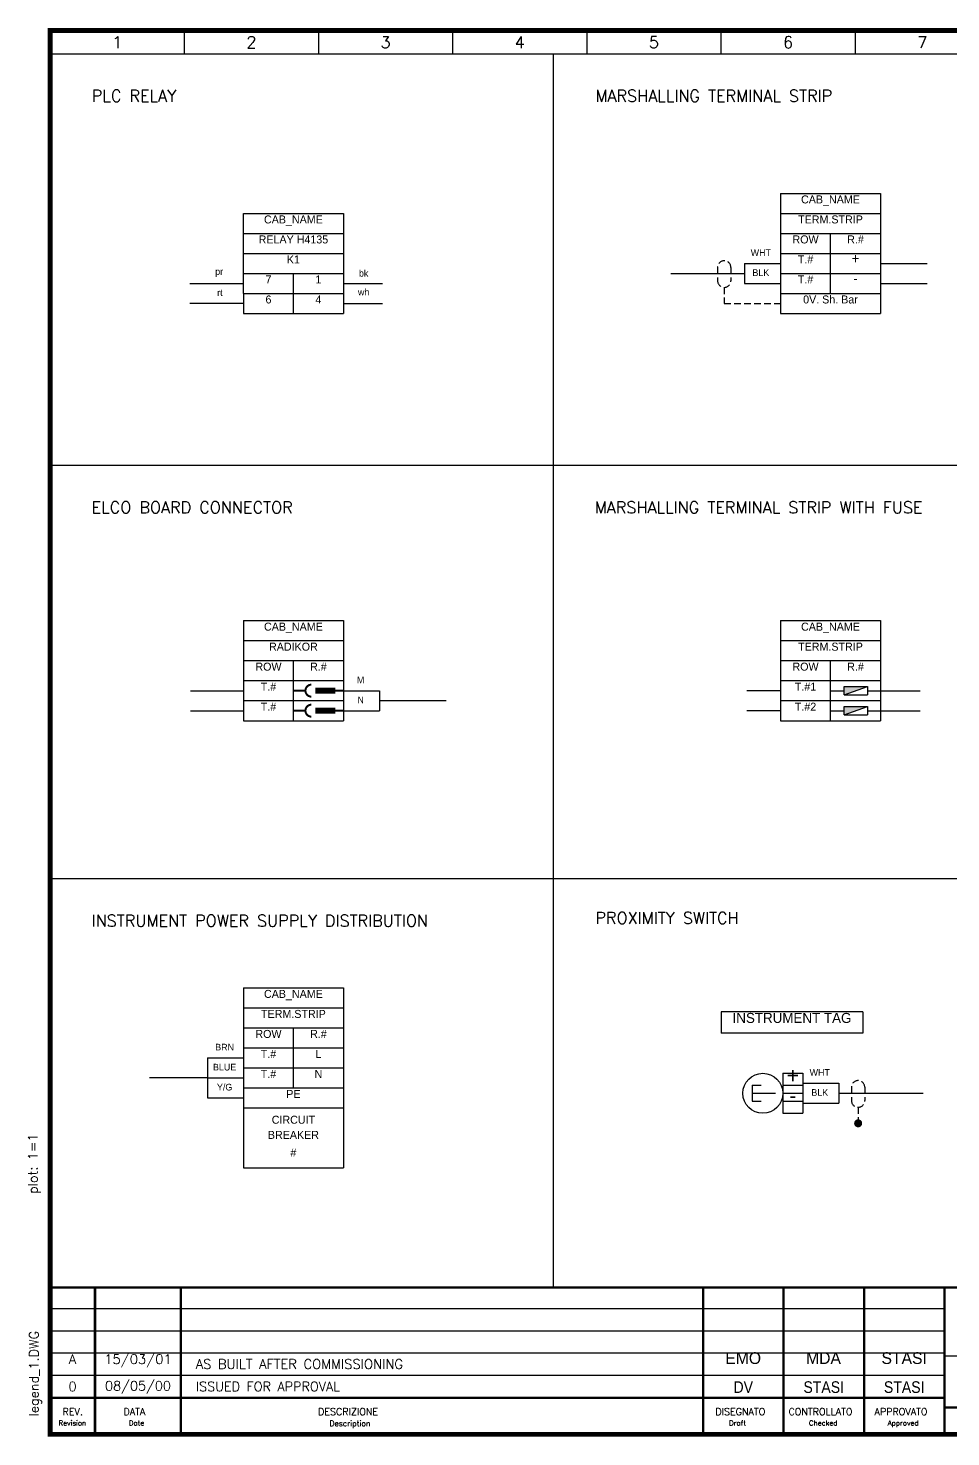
# Model space of a CAD drawing. Extents: x -4 to 378, y 0 to 264.
# Drawn here: x -4.1 to 168.9, y -0.4 to 263.6 of the extents above; entities that cross this region are included whole.
import ezdxf
from ezdxf.enums import TextEntityAlignment as Align

# ---------------------------------------------------------------- set-up
doc = ezdxf.new("R2010")
doc.units = 0
doc.header["$LTSCALE"] = 5
doc.header["$MEASUREMENT"] = 0
doc.linetypes.add('CONTINUA', pattern=[0])
doc.linetypes.add('HIDDEN', pattern=[0.375, 0.25, -0.125])
doc.layers.get('0').update_dxf_attribs({"linetype": 'CONTINUA'})
doc.layers.add('02', color=7, linetype='CONTINUA')
doc.styles.add('DESCRIZ', font='SIMPLEX')
doc.styles.add('FOXS', font='FOXS')
doc.styles.add('ROMANS', font='ROMANS.shx')
doc.styles.add('SIMPLEX', font='simplex.shx')

# ---------------------------------------------------------------- blocks, each defined once
blk = doc.blocks.new('CART_OR')
for p, q in [((0, 23.58), (167.69, 23.58)), ((0, 19.43), (167.69, 19.43)), ((0, 15.29), (167.69, 15.29)), ((0, 11.14), (167.69, 11.14))]:
    blk.add_line(p, q)
at = {"color": 7}
blk.add_line((289.32, 14.68), (167.69, 14.68), dxfattribs=at)
at = {"const_width": 0.879}
blk.add_lwpolyline([(0, 263.13), (377.41, 263.13), (377.41, 0), (0, 0)], close=True, dxfattribs=at)
at = {"const_width": 0.439}
blk.add_lwpolyline([(0, 6.85), (167.69, 6.85)], dxfattribs=at)
at = {"layer": '02', "const_width": 0.439}
for points in [[(0, 27.54), (377.41, 27.54)], [(8.41, 27.54), (8.41, 0)], [(24.53, 27.54), (24.53, 0)], [(122.45, 27.54), (122.45, 0)], [(137.5, 27.54), (137.5, 0)], [(152.63, 27.54), (152.63, 0)], [(167.69, 27.54), (167.69, 0)], [(167.69, 5.08), (377.41, 5.08)]]:
    blk.add_lwpolyline(points, dxfattribs=at)
at = {"style": 'DESCRIZ'}
blk.add_attdef('PLOT_PAREMETERS', text='', height=1.76, rotation=90, dxfattribs=at).set_placement((-2.95, 50.73), align=Align.MIDDLE)
for tag, height, p in [('REV4', 1.76, (4.2, 25.57)), ('XX/XX/94', 1.76, (16.47, 25.57)), ('REV3', 1.76, (4.2, 21.43)), ('XX/XX/94', 1.76, (16.47, 21.43)), ('SCALE', 1.76, (339.86, 20.71)), ('FOGLIO', 1.76, (362.89, 20.76)), ('XX/XX/94', 1.76, (16.47, 17.28)), ('REV2', 1.76, (4.2, 17.28)), ('REV1', 1.76, (4.2, 13.14)), ('XX/XX/94', 1.76, (16.47, 13.14)), ('HEADER_LINE_3', 2.19, (228.5, 11.83)), ('REV0', 1.76, (4.2, 8.99)), ('XX/XX/94', 1.76, (16.47, 8.99)), ('HEADER_LINE_4', 2.19, (228.5, 7.59))]:
    blk.add_attdef(tag, text='', height=height, dxfattribs=at).set_placement(p, align=Align.MIDDLE)
for tag, p in [('DESCRIPTION', (27.33, 24.69)), ('DESCRIPTION', (27.33, 20.54)), ('DESCRIPTION', (27.33, 16.4)), ('DOCUMENT', (349.33, 15.81)), ('DESCRIPTION', (27.33, 12.25)), ('CUSTOMER_ORDER', (349.33, 11.08)), ('DESCRIPTION', (27.33, 8.11)), ('CUSTOMER_REF', (349.33, 6.34))]:
    blk.add_attdef(tag, p, '', height=1.76, dxfattribs=at)
at = {"style": 'FOXS', "width": 0.9}
for tag, p in [('DISEGNATO4', (129.98, 25.47)), ('CONTROLLATO4', (145.07, 25.47)), ('APPROVATO4', (160.16, 25.47)), ('DISEGNATO3', (129.98, 21.33)), ('CONTROLLATO3', (145.07, 21.33)), ('APPROVATO3', (160.16, 21.33)), ('DISEGNATO2', (129.98, 17.18)), ('CONTROLLATO2', (145.07, 17.18)), ('APPROVATO2', (160.16, 17.18)), ('DISEGNATO1', (129.98, 13.03)), ('CONTROLLATO1', (145.07, 13.03)), ('APPROVATO1', (160.16, 13.03)), ('DISEGNATO0', (129.98, 8.88)), ('CONTROLLATO0', (145.07, 8.88)), ('APPROVATO0', (160.16, 8.88))]:
    blk.add_attdef(tag, text='', height=2.19, dxfattribs=at).set_placement(p, align=Align.MIDDLE)
at = {"color": 1, "style": 'DESCRIZ'}
for tag, p in [('CONTRACTOR', (228.5, 24.4)), ('HEADER_LINE_1', (228.5, 20.7)), ('HEADER_LINE_2', (228.5, 17.01))]:
    blk.add_attdef(tag, text='', height=1.9, dxfattribs=at).set_placement(p, align=Align.MIDDLE)
at = {"style": 'DESCRIZ'}
blk.add_attdef('FILE_NAME', (-2.16, 3.38), '', height=1.76, rotation=90, dxfattribs=at)
at = {"layer": '02', "style": 'SIMPLEX'}
for s, height, p in [('Revision', 0.958, (1.58, 1.67)), ('REV.', 1.306, (2.33, 3.63)), ('DATA', 1.306, (13.76, 3.63)), ('DESCRIZIONE', 1.3064, (50.25, 3.65)), ('Description', 1.0451, (52.37, 1.55)), ('DISEGNATO', 1.306, (124.76, 3.63)), ('CONTROLLATO', 1.3064, (138.47, 3.63)), ('APPROVATO', 1.306, (154.61, 3.63)), ('Date', 0.958, (14.77, 1.67)), ('Draft', 0.958, (127.33, 1.67)), ('Checked', 0.958, (142.31, 1.67)), ('Approved', 0.958, (157.07, 1.67))]:
    blk.add_text(s, height=height, dxfattribs=at).set_placement(p)
blk = doc.blocks.new('REV')
at = {"color": 7}
for s, height, style, p in [('A', 1.8, 'DESCRIZ', (4.2, 13.21)), ('15/03/01', 1.8, 'DESCRIZ', (16.47, 13.21)), ('EMO', 2.2, 'FOXS', (129.97, 13.21)), ('MDA', 2.2, 'FOXS', (145.03, 13.21)), ('STASI', 2.2, 'FOXS', (160.16, 13.21))]:
    blk.add_text(s, height=height, dxfattribs=dict(at, style=style)).set_placement(p, align=Align.CENTER)
at = {"color": 7, "style": 'SIMPLEX'}
blk.add_text('AS BUILT AFTER COMMISSIONING', height=1.8, dxfattribs=at).set_placement((27.3, 12.3))

msp = doc.modelspace()

# ---------------------------------------------------------------- hatches: boundary and pattern name
for points in [[(148.93, 138.62), (148.93, 140.18), (153.26, 140.18)], [(148.93, 134.87), (148.93, 136.43), (153.26, 136.43)]]:
    msp.add_hatch(color=7).paths.add_polyline_path(points)

# ---------------------------------------------------------------- linework, layer by layer
at = {"color": 7}
for p, q in [((25.16, 263.13), (25.16, 258.75)), ((50.32, 263.13), (50.32, 258.75)), ((75.48, 263.13), (75.48, 258.75)), ((100.64, 263.13), (100.64, 258.75)), ((125.8, 263.13), (125.8, 258.75)), ((150.96, 263.13), (150.96, 258.75)), ((0, 258.75), (377.41, 258.75)), ((94.34, 258.75), (94.34, 27.54)), ((55, 215.72), (62.3, 215.72)), ((36.25, 211.97), (26.19, 211.97)), ((55, 213.84), (55, 210.09)), ((372.98, 181.61), (0, 181.61)), ((136.97, 152.53), (136.97, 141.28)), ((155.72, 152.53), (155.72, 141.28)), ((136.97, 141.28), (136.97, 137.53)), ((148.93, 138.62), (153.26, 140.18)), ((153.26, 140.18), (153.26, 138.62)), ((155.72, 141.28), (155.72, 137.53)), ((136.97, 139.4), (130.63, 139.4)), ((136.97, 137.53), (136.97, 133.78)), ((146.34, 139.4), (148.93, 139.4)), ((148.93, 138.62), (153.26, 138.62)), ((153.26, 139.4), (155.72, 139.4)), ((155.72, 139.4), (163.13, 139.4)), ((155.72, 137.53), (155.72, 133.78)), ((136.97, 135.65), (130.63, 135.65)), ((146.34, 135.65), (148.93, 135.65)), ((148.93, 134.87), (153.26, 136.43)), ((148.93, 134.87), (153.26, 134.87)), ((153.26, 136.43), (153.26, 134.87)), ((153.26, 135.65), (155.72, 135.65)), ((155.72, 135.65), (163.13, 135.65)), ((372.98, 104.16), (0, 104.16)), ((152.43, 79.19), (125.86, 79.19)), ((125.86, 79.19), (125.86, 75.19)), ((152.43, 79.19), (152.43, 75.19)), ((152.43, 75.19), (125.86, 75.19)), ((29.5, 66.82), (18.63, 66.82)), ((131.64, 65.44), (131.64, 62.44)), ((147.9, 63.94), (163.72, 63.94))]:
    msp.add_line(p, q, dxfattribs=at)
for p, q in [((136.97, 232.59), (155.72, 232.59)), ((136.97, 232.59), (136.97, 210.09)), ((155.72, 232.59), (155.72, 210.09)), ((36.25, 213.84), (36.25, 228.84)), ((36.25, 228.84), (55, 228.84)), ((55, 228.84), (55, 213.84)), ((136.97, 228.84), (155.72, 228.84)), ((36.25, 225.09), (55, 225.09)), ((136.97, 225.09), (155.72, 225.09)), ((146.34, 213.84), (146.34, 225.09)), ((36.25, 221.34), (55, 221.34)), ((130.22, 219.47), (130.22, 215.72)), ((130.22, 219.47), (136.97, 219.47)), ((136.97, 221.34), (155.72, 221.34)), ((155.72, 219.47), (164.5, 219.47)), ((36.25, 217.59), (55, 217.59)), ((45.62, 210.09), (45.62, 217.59)), ((116.4, 217.59), (130.22, 217.59)), ((136.97, 217.59), (155.72, 217.59)), ((26.19, 215.72), (36.25, 215.72)), ((130.22, 215.72), (136.97, 215.72)), ((155.72, 215.72), (164.5, 215.72)), ((36.25, 213.84), (55, 213.84)), ((36.25, 213.84), (36.25, 210.09)), ((55, 211.97), (62.3, 211.97)), ((136.97, 213.84), (155.72, 213.84)), ((36.25, 210.09), (55, 210.09)), ((136.97, 210.09), (155.72, 210.09)), ((36.25, 152.53), (36.25, 133.78)), ((36.25, 152.53), (55, 152.53)), ((55, 152.53), (55, 133.78)), ((136.97, 152.53), (155.72, 152.53)), ((36.25, 148.78), (55, 148.78)), ((136.97, 148.78), (155.72, 148.78)), ((36.25, 145.03), (55, 145.03)), ((45.62, 133.78), (45.62, 145.03)), ((136.97, 145.03), (155.72, 145.03)), ((146.34, 133.78), (146.34, 145.03)), ((36.25, 141.28), (55, 141.28)), ((136.97, 141.28), (155.72, 141.28)), ((26.35, 139.4), (36.25, 139.4)), ((36.25, 137.53), (55, 137.53)), ((55, 139.4), (61.75, 139.4)), ((61.75, 139.4), (61.75, 135.65)), ((61.75, 137.53), (74.29, 137.53)), ((136.97, 137.53), (155.72, 137.53)), ((26.35, 135.65), (36.25, 135.65)), ((55, 135.65), (61.75, 135.65)), ((36.25, 133.78), (55, 133.78)), ((136.97, 133.78), (155.72, 133.78)), ((36.25, 83.7), (36.25, 49.95)), ((36.25, 83.7), (55, 83.7)), ((55, 83.7), (55, 49.95)), ((36.25, 79.95), (55, 79.95)), ((36.25, 76.2), (55, 76.2)), ((45.62, 64.95), (45.62, 76.2)), ((36.25, 72.45), (55, 72.45)), ((29.5, 70.57), (29.5, 63.07)), ((29.5, 70.57), (36.25, 70.57)), ((36.25, 68.7), (55, 68.7)), ((29.5, 66.82), (36.25, 66.82)), ((137.4, 67.69), (137.4, 60.19)), ((137.4, 67.69), (141.15, 67.69)), ((141.15, 67.69), (141.15, 60.19)), ((36.25, 64.95), (55, 64.95)), ((131.64, 65.44), (133.34, 65.44)), ((131.64, 63.94), (136.02, 63.94)), ((137.4, 65.44), (141.15, 65.44)), ((137.4, 63.94), (141.15, 63.94)), ((141.15, 65.82), (147.9, 65.82)), ((147.9, 65.82), (147.9, 62.07)), ((29.5, 63.07), (36.25, 63.07)), ((36.25, 61.2), (55, 61.2)), ((131.64, 62.44), (133.34, 62.44)), ((137.4, 62.44), (141.15, 62.44)), ((141.15, 62.07), (147.9, 62.07)), ((137.4, 60.19), (141.15, 60.19)), ((36.25, 49.95), (55, 49.95))]:
    msp.add_line(p, q)
at = {"linetype": 'HIDDEN'}
for p, q in [((125.17, 218.73), (125.17, 216.23)), ((127.67, 218.73), (127.67, 216.23)), ((126.42, 214.98), (126.42, 211.97)), ((126.42, 211.97), (136.97, 211.97)), ((150.27, 65.08), (150.27, 62.58)), ((152.77, 65.08), (152.77, 62.58)), ((151.52, 61.33), (151.52, 58.32))]:
    msp.add_line(p, q, dxfattribs=at)
at = {"const_width": 0.375}
for points in [[(49, 140.53, 1), (49, 138.28, 1)], [(49, 136.78, 1), (49, 134.53, 1)]]:
    msp.add_lwpolyline(points, format="xyb", dxfattribs=at)
for points, const_width in [([(49.75, 139.4), (53.5, 139.4)], 1.12), ([(45.62, 139.4), (47.87, 139.4)], 0.375), ([(53.5, 139.4), (55, 139.4)], 0.375), ([(45.62, 135.65), (47.87, 135.65)], 0.375), ([(49.75, 135.65), (53.5, 135.65)], 1.12), ([(53.5, 135.65), (55, 135.65)], 0.375)]:
    msp.add_lwpolyline(points, dxfattribs=dict(const_width=const_width))
at = {"color": 7}
for points in [[(148.93, 138.62), (148.93, 140.18), (153.26, 140.18)], [(148.93, 134.87), (148.93, 136.43), (153.26, 136.43)]]:
    msp.add_lwpolyline(points, dxfattribs=at)
at = {"color": 7, "const_width": 0.75}
msp.add_lwpolyline([(151.15, 58.32, 1), (151.9, 58.32, 1)], format="xyb", close=True, dxfattribs=at)
msp.add_circle((133.65, 63.94), 3.75)
at = {"linetype": 'HIDDEN'}
for centre, start, end in [((126.42, 218.73), 0, 180), ((126.42, 216.23), 180, 0), ((151.52, 65.08), 0, 180), ((151.52, 62.58), 180, 0)]:
    msp.add_arc(centre, 1.25, start, end, dxfattribs=at)

# ---------------------------------------------------------------- block references
at = {"color": 7}
ref = msp.add_blockref('CART_OR', (0, 0), dxfattribs=at)
ref.add_attrib('FILE_NAME', 'legend_1.DWG', (-2.16, 3.38), dxfattribs={"height": 1.7573, "rotation": 90, "style": 'DESCRIZ'})
ref.add_attrib('PLOT_PAREMETERS', 'plot: 1=1', dxfattribs={"height": 1.757, "rotation": 90, "style": 'DESCRIZ'}).set_placement((-2.95, 50.73), align=Align.MIDDLE)
ref.add_attrib('REV0', '0', dxfattribs={"height": 1.76, "style": 'DESCRIZ'}).set_placement((4.2, 8.99), align=Align.MIDDLE)
ref.add_attrib('XX/XX/94', '08/05/00', dxfattribs={"height": 1.757, "style": 'DESCRIZ'}).set_placement((16.47, 8.99), align=Align.MIDDLE)
ref.add_attrib('DESCRIPTION', 'ISSUED FOR APPROVAL', (27.33, 8.11), dxfattribs={"height": 1.7573, "style": 'DESCRIZ'})
ref.add_attrib('DISEGNATO0', 'DV', dxfattribs={"height": 2.189, "style": 'FOXS', "width": 0.9}).set_placement((129.98, 8.88), align=Align.MIDDLE)
ref.add_attrib('CONTROLLATO0', 'STASI', dxfattribs={"height": 2.189, "style": 'FOXS', "width": 0.9}).set_placement((145.07, 8.88), align=Align.MIDDLE)
ref.add_attrib('APPROVATO0', 'STASI', dxfattribs={"height": 2.189, "style": 'FOXS', "width": 0.9}).set_placement((160.16, 8.88), align=Align.MIDDLE)
msp.add_blockref('REV', (0, 0), dxfattribs=at)

# ---------------------------------------------------------------- texts
at = {"color": 7, "style": 'SIMPLEX'}
for s, p in [('1', (12.58, 260.94)), ('2', (37.74, 260.94)), ('3', (62.9, 260.94)), ('4', (88.06, 260.94)), ('5', (113.22, 260.94)), ('6', (138.38, 260.94)), ('7', (163.54, 260.94))]:
    msp.add_text(s, height=2.19, dxfattribs=at).set_placement(p, align=Align.MIDDLE)
at = {"color": 1, "style": 'ROMANS'}
for s, p in [('PLC RELAY', (7.8, 249.78)), ('MARSHALLING TERMINAL STRIP', (102.25, 249.78)), ('ELCO BOARD CONNECTOR', (7.78, 172.64)), ('MARSHALLING TERMINAL STRIP WITH FUSE ', (102.12, 172.64)), ('PROXIMITY SWITCH', (102.25, 95.71)), ('INSTRUMENT POWER SUPPLY DISTRIBUTION', (7.78, 95.19))]:
    msp.add_text(s, height=2.2, dxfattribs=at).set_placement(p)
at = {"color": 1}
for s, height, p in [('CAB_NAME', 1.5, (146.34, 230.72)), ('CAB_NAME', 1.5, (45.62, 226.97)), ('TERM.STRIP', 1.5, (146.34, 226.97)), ('R.#', 1.5, (151.03, 223.22)), ('K1', 1.5, (45.62, 219.47)), ('T.#', 1.5, (141.66, 219.47)), ('T.#', 1.5, (141.66, 215.72)), ('wh', 1.25, (58.79, 213.48)), ('CAB_NAME', 1.5, (45.62, 150.65)), ('CAB_NAME', 1.5, (146.34, 150.65)), ('RADIKOR', 1.5, (45.62, 146.9)), ('TERM.STRIP', 1.5, (146.34, 146.9)), ('R.#', 1.5, (50.31, 143.15)), ('R.#', 1.5, (151.03, 143.15)), ('T.#', 1.5, (40.94, 139.4)), ('M', 1.25, (58.23, 140.8)), ('T.#1', 1.5, (141.66, 139.4)), ('N', 1.25, (58.23, 137.06)), ('T.#', 1.5, (40.94, 135.65)), ('T.#2', 1.5, (141.66, 135.65)), ('CAB_NAME', 1.5, (45.62, 81.82)), ('TERM.STRIP', 1.5, (45.62, 78.07)), ('INSTRUMENT TAG', 1.875, (139.12, 77.13)), ('R.#', 1.5, (50.31, 74.32)), ('T.#', 1.5, (40.94, 70.57)), ('T.#', 1.5, (40.94, 66.82)), ('#', 1.5, (45.62, 52.08))]:
    msp.add_text(s, height=height, dxfattribs=at).set_placement(p, align=Align.CENTER)
at = {"color": 7}
for s, height, p in [('RELAY H4135', 1.5, (45.62, 223.22)), ('ROW', 1.5, (141.66, 223.22)), ('WHT', 1.25, (133.28, 220.87)), ('pr', 1.25, (31.69, 217.33)), ('7', 1.5, (40.94, 215.72)), ('1', 1.5, (50.31, 215.72)), ('bk', 1.25, (58.79, 217.01)), ('BLK', 1.25, (133.28, 217.12)), ('rt', 1.25, (31.83, 213.37)), ('6', 1.5, (40.94, 211.97)), ('4', 1.5, (50.31, 211.97)), ('0V. Sh. Bar', 1.5, (146.34, 211.97)), ('ROW', 1.5, (40.94, 143.15)), ('ROW', 1.5, (141.66, 143.15)), ('ROW', 1.5, (40.94, 74.32)), ('BRN', 1.25, (32.72, 71.97)), ('BLUE', 1.25, (32.72, 68.22)), ('WHT', 1.25, (144.33, 67.22)), ('Y/G', 1.25, (32.72, 64.47)), ('PE', 1.5, (45.62, 63.07)), ('BLK', 1.25, (144.33, 63.47)), ('CIRCUIT', 1.5, (45.62, 58.24)), ('BREAKER', 1.5, (45.62, 55.4))]:
    msp.add_text(s, height=height, dxfattribs=at).set_placement(p, align=Align.CENTER)
for s, height, p in [('+', 1.88, (151.03, 219.47)), ('-', 1.88, (151.03, 215.72)), ('L', 1.5, (50.31, 70.57)), ('N', 1.5, (50.31, 66.82)), ('+', 3, (139.27, 65.82)), ('-', 3, (139.27, 62.07))]:
    msp.add_text(s, height=height).set_placement(p, align=Align.CENTER)

doc.saveas('drawing.dxf')
